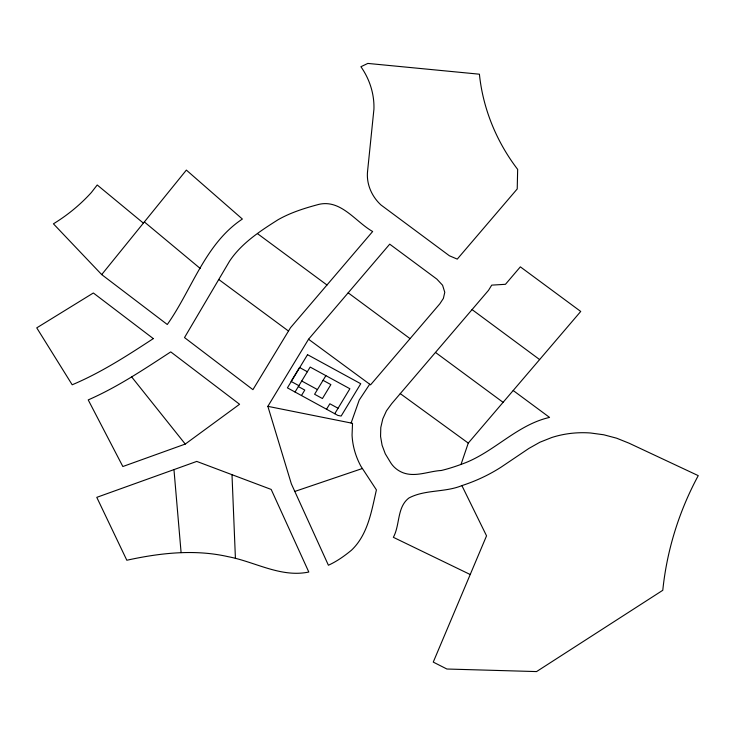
<?xml version="1.0" encoding="UTF-8"?>
<svg xmlns="http://www.w3.org/2000/svg" width="735" height="735" viewBox="0 0 735 735"><rect width="100%" height="100%" fill="white"/><g stroke="black" fill="none" stroke-linecap="round" stroke-linejoin="round"><path stroke-width="1.1" d="M461.047 464.355L468.268 443.095L580.724 311.456L520.352 266.851L505.459 284.307L491.733 285.125L488.518 290.334L391.709 403.644L386.445 410.856L382.788 418.904L380.794 427.504L380.555 436.379L382.09 445.254L385.278 453.798L390.11 461.773A24.163 21.802 16.8 0 0 403.451 472.908C415.872 477.291 428.817 471.172 441.34 470.483C449.719 468.471 457.841 465.687 465.871 462.6C495.473 450.619 517.835 424.619 549.559 417.406L513.205 390.524M351.11 423.02L359.213 400.079L369.705 384.221M101.696 274.587L186.359 170.088L242.375 219.048C205.129 243.662 191.973 289.608 167.286 324.502L101.696 274.587L53.425 223.817A194.481 175.527 16.8 0 0 91.37 192.506L97.222 184.981L143.408 223.146M288.488 331.044L290.509 327.709L372.654 231.507C355.639 221.924 341.077 199.213 318.898 204.367C304.832 208.115 290.849 212.461 278.133 219.691C260.19 231.047 241.558 243.138 229.577 261.136L184.513 337.585L252.932 389.66L288.488 331.044L218.773 279.502M267.862 406.345L352.524 423.305L352.056 435.092A82.008 74.014 16.8 0 0 360.839 466.119L376.412 489.896C371.524 511.064 368.014 534.455 351.486 550.203C344.384 556.046 336.805 561.421 328.407 565.233L291.345 483.841L267.862 406.345L308.544 339.239L389.715 244.158L436.856 279.107L442.571 285.235L444.776 292.291L443.38 298.41L439.852 303.785L370.569 384.855L308.544 339.239M295.038 392.031L310.179 367.068L349.878 388.751L334.747 413.713M301.46 395.54L304.777 390.074L298.355 386.564M325.89 375.649L314.598 394.254L322.435 398.535L330.879 384.607L323.051 380.326M326.542 409.23L329.85 403.772L338.054 408.247M185.257 444.069L239.573 404.268L170.75 351.89C144.097 369.264 117.481 387.125 88.218 399.904L122.846 466.523L185.257 444.069L131.629 376.88M173.965 469.61L196.741 461.415L271.187 489.437L308.81 572.032C280.798 577.885 254.898 561.724 228.089 556.671C194.591 549.036 159.991 552.977 126.824 560.245L96.781 497.347L173.965 469.61L181.095 552.628M294.818 491.439L362.327 468.526M461.892 485.605L486.542 535.843L433.255 662.097L446.889 669.015L536.559 671.579L662.786 590.288C666.865 550.239 679.122 511.036 698.25 475.637L629.041 443.187L616.656 438.207L603.775 434.789L590.609 432.998A97.176 87.704 16.8 0 0 551.783 437.509L539.903 442.231L528.915 448.414L501.196 467.092A176.382 159.192 16.8 0 1 461.892 485.605C444.96 492.597 425.152 489.4 408.945 497.981C396.799 507.224 400.162 524.827 393.354 537.313L470.216 574.522M307.377 371.772L299.54 367.491L291.097 381.419L298.934 385.7M301.773 381.015L317.437 389.578M400.253 393.611L468.268 443.095M472.072 309.6L539.619 359.571M435.487 352.433L503.098 402.339M348.169 292.833L410.056 338.633M257.535 233.675L326.992 285.015M144.382 221.952L200.333 268.56M231.994 474.663L235.43 558.572M367.528 171.678C366.324 184.163 371.827 196.557 380.96 204.964L449.397 255.771L457.262 259.115L517.22 188.95L517.661 169.39C496.603 141.901 482.913 108.706 479.413 74.198L367.831 63.421L360.903 66.72C369.622 79.068 374.427 94.025 373.931 109.175L367.528 171.678M307.533 354.674L287.413 387.86L337.843 415.404L341.15 416.065L360.747 383.734L307.533 354.674M153.303 338.605C127.274 355.657 100.961 372.682 72.186 384.782L36.75 327.856L93.354 292.989L153.303 338.605"/></g></svg>
